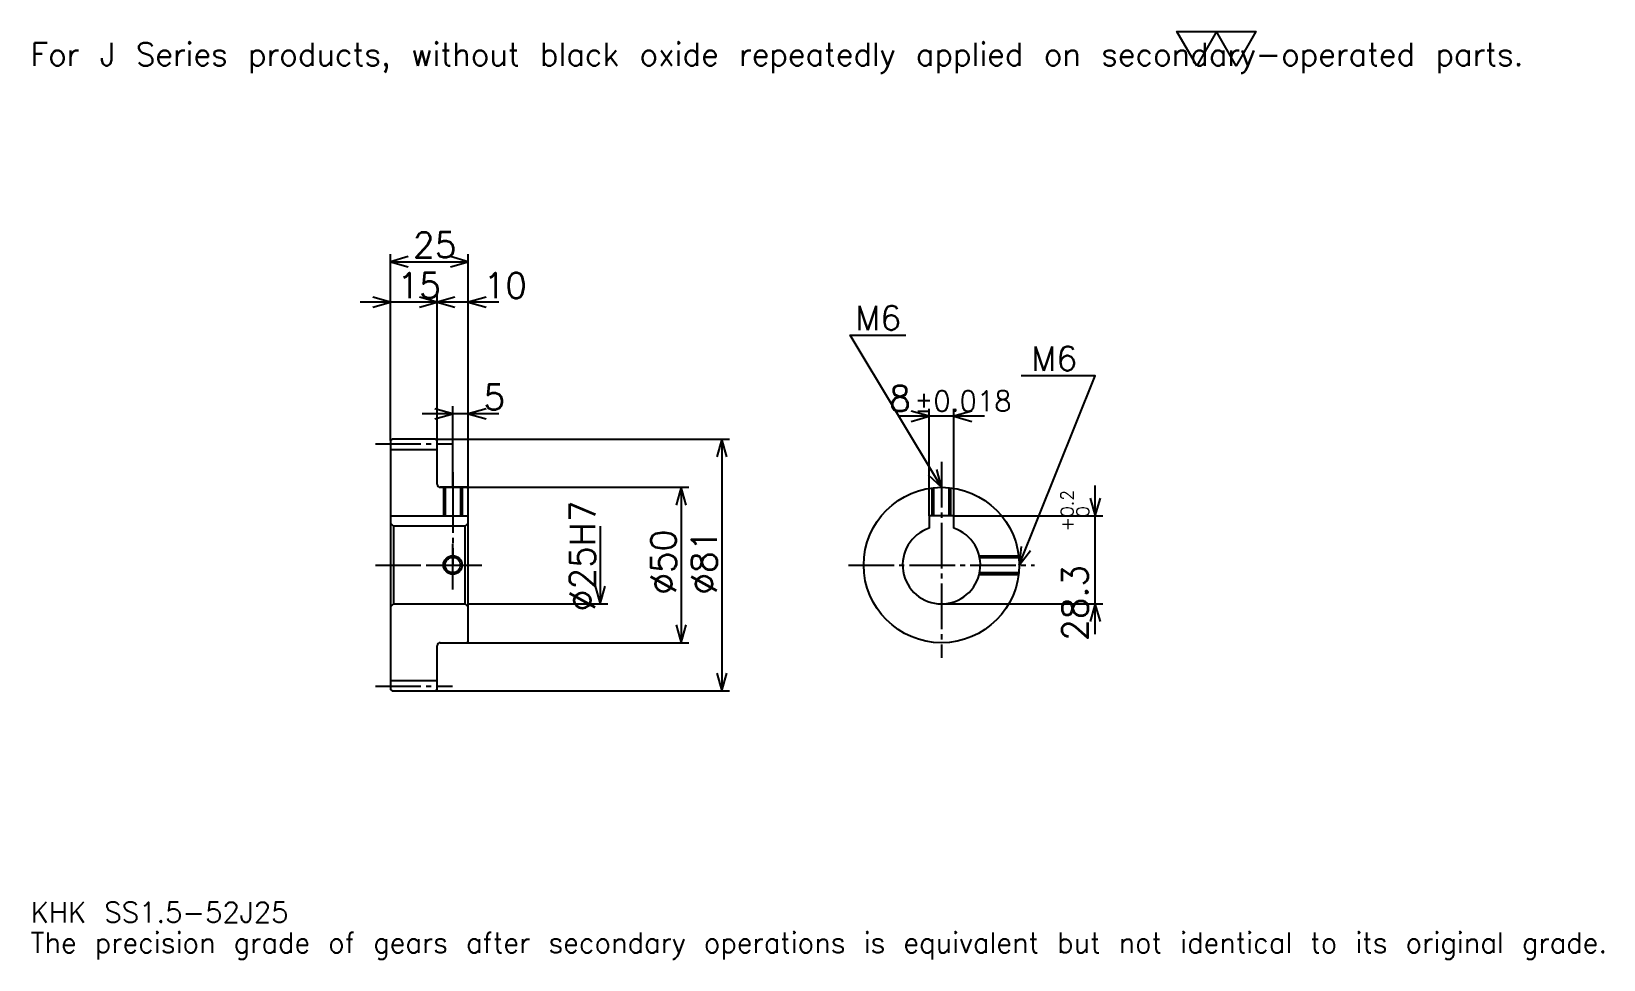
# Model space of a CAD drawing. Extents: x 17 to 522, y 6 to 304.
import ezdxf

# ---------------------------------------------------------------- set-up
doc = ezdxf.new("R2010")
doc.units = 0
doc.linetypes.add('DASHDOT', pattern=[19.565218, 14.673913, -1.630435, 1.630435, -1.630435])
doc.layers.get('0').update_dxf_attribs({"linetype": 'CONTINUOUS'})
doc.layers.add('DASHDOT', color=6, linetype='DASHDOT')
doc.styles.add('KANJI', font='TXT', dxfattribs={"bigfont": 'BIGFONT'})

msp = doc.modelspace()

# ---------------------------------------------------------------- linework, layer by layer
at = {"color": 5}
for p, q in [((132.065216, 173.380432), (132.065216, 232.891296)), ((157.065216, 173.380432), (157.065216, 232.891296)), ((132.065216, 230.445648), (157.065216, 230.445648)), ((156.847824, 217.402176), (122.282608, 217.402176)), ((166.847824, 217.402176), (137.282608, 217.402176)), ((147.065216, 173.380432), (147.065216, 219.847839)), ((152.065216, 173.380432), (152.065216, 183.978256)), ((305.239136, 148.680435), (305.239136, 183.152161)), ((313.239136, 148.680435), (313.239136, 183.152161)), ((166.847824, 181.532608), (142.282608, 181.532608)), ((323.021729, 180.706512), (295.456543, 180.706512)), ((132.065216, 172.880432), (132.065216, 173.380432)), ((146.565216, 173.380432), (157.065216, 173.380432)), ((147.065216, 172.880432), (147.065216, 173.380432)), ((152.065216, 157.880432), (152.065216, 173.380432)), ((152.065216, 157.880432), (152.065216, 173.380432)), ((157.065216, 173.380432), (241.032608, 173.380432)), ((157.065216, 157.380432), (157.065216, 173.380432)), ((238.586945, 173.380432), (238.586945, 92.380432)), ((148.065216, 157.880432), (157.065216, 157.880432)), ((157.065216, 157.880432), (227.989136, 157.880432)), ((225.543488, 157.880432), (225.543488, 107.880432)), ((358.695648, 110.597824), (358.695648, 158.463043)), ((313.239136, 148.680435), (361.141296, 148.680435)), ((199.456512, 145.380432), (199.456512, 120.380432)), ((157.065216, 120.380432), (201.902176, 120.380432)), ((309.239136, 120.380432), (361.141296, 120.380432)), ((148.065216, 107.880432), (157.065216, 107.880432)), ((157.065216, 107.880432), (227.989136, 107.880432)), ((146.565216, 92.380432), (157.065216, 92.380432)), ((157.065216, 92.380432), (241.032608, 92.380432))]:
    msp.add_line(p, q, dxfattribs=at)
at = {"color": 4}
for p, q in [((132.065216, 170.005432), (147.065216, 170.005432)), ((132.065216, 148.680435), (157.065216, 148.680435)), ((133.065216, 145.380432), (133.065216, 120.380432)), ((156.065216, 145.380432), (157.065216, 146.380432)), ((156.065216, 120.380432), (157.065216, 119.380432)), ((132.065216, 95.755432), (147.065216, 95.755432))]:
    msp.add_line(p, q, dxfattribs=at)
at = {"color": 7}
msp.add_lwpolyline([(391.304352, 293.478271), (384.945648, 304.5), (410.380432, 304.5), (404.021729, 293.478271), (397.663055, 304.5), (391.304352, 293.478271)], dxfattribs=at)
at = {"color": 5}
for points in [[(137.771744, 232.07608), (132.065216, 230.445648), (137.771744, 228.815216)], [(151.358688, 228.815216), (157.065216, 230.445648), (151.358688, 232.07608)], [(126.358696, 215.771744), (132.065216, 217.402176), (126.358696, 219.032608)], [(141.358688, 215.771744), (147.065216, 217.402176), (141.358688, 219.032608)], [(152.771744, 219.032608), (147.065216, 217.402176), (152.771744, 215.771744)], [(162.771744, 219.032608), (157.065216, 217.402176), (162.771744, 215.771744)], [(309.239136, 157.880432), (279.891296, 206.793472), (297.82608, 206.793472)], [(334.239136, 132.880432), (358.695648, 193.75), (334.891296, 193.75)], [(146.358688, 179.902176), (152.065216, 181.532608), (146.358688, 183.16304)], [(162.771744, 183.16304), (157.065216, 181.532608), (162.771744, 179.902176)], [(299.532593, 179.07608), (305.239136, 180.706512), (299.532593, 182.336945)], [(318.945679, 182.336945), (313.239136, 180.706512), (318.945679, 179.07608)], [(240.217377, 167.67392), (238.586945, 173.380432), (236.956512, 167.67392)], [(304.90506, 161.934875), (309.239136, 157.880432), (307.701233, 163.612579)], [(227.17392, 152.173904), (225.543488, 157.880432), (223.913055, 152.173904)], [(357.065216, 154.386948), (358.695648, 148.680435), (360.32608, 154.386948)], [(334.85376, 138.783401), (334.239136, 132.880432), (337.879517, 137.567688)], [(197.82608, 126.086952), (199.456512, 120.380432), (201.086945, 126.086952)], [(360.32608, 114.673912), (358.695648, 120.380432), (357.065216, 114.673912)], [(223.913055, 113.586952), (225.543488, 107.880432), (227.17392, 113.586952)], [(236.956512, 98.086952), (238.586945, 92.380432), (240.217377, 98.086952)]]:
    msp.add_lwpolyline(points, dxfattribs=at)
at = {"color": 4}
for points in [[(147.065216, 158.880432), (147.065216, 172.880432), (146.565216, 173.380432), (132.565216, 173.380432), (132.065216, 172.880432), (132.065216, 119.380432)], [(148.065216, 107.880432), (156.565216, 107.880432), (157.065216, 108.380432), (157.065216, 157.380432), (156.565216, 157.880432), (148.065216, 157.880432)], [(149.065216, 157.880432), (149.065216, 148.680435)], [(149.605225, 157.880432), (149.605225, 148.680435)], [(154.525208, 157.880432), (154.525208, 148.680435)], [(155.065216, 157.880432), (155.065216, 148.680435)], [(306.239136, 148.680435), (306.239136, 157.699783)], [(306.779114, 148.680435), (306.779114, 157.759109)], [(311.699158, 148.680435), (311.699158, 157.759109)], [(312.239136, 148.680435), (312.239136, 157.699783)], [(313.239136, 144.723145), (313.239136, 148.680435), (305.239136, 148.680435), (305.239136, 144.723145)], [(132.065216, 119.380432), (133.065216, 120.380432), (156.065216, 120.380432), (156.065216, 145.380432), (133.065216, 145.380432), (132.065216, 146.380432)], [(321.373779, 135.880432), (334.058472, 135.880432)], [(321.49469, 135.340439), (334.117798, 135.340439)], [(321.373779, 129.880432), (334.058472, 129.880432)], [(321.49469, 130.420425), (334.117798, 130.420425)], [(132.065216, 119.380432), (132.065216, 92.880432), (132.565216, 92.380432), (146.565216, 92.380432), (147.065216, 92.880432), (147.065216, 106.880432)]]:
    msp.add_lwpolyline(points, dxfattribs=at)
for centre, radius in [((309.239136, 132.880432), 25), ((152.065216, 132.880432), 2.46)]:
    msp.add_circle(centre, radius, dxfattribs=at)
at = {"color": 7}
msp.add_circle((152.065216, 132.880432), 3, dxfattribs=at)
at = {"color": 4}
for centre, radius, start, end in [((148.065216, 158.880432), 1, 180, 270), ((309.239136, 132.880432), 12.5, 108.66292518, 71.33707482), ((148.065216, 106.880432), 1, 90, 180)]:
    msp.add_arc(centre, radius, start, end, dxfattribs=at)
at = {"layer": 'DASHDOT', "color": 7}
for p, q in [((127.173912, 171.880432), (151.956512, 171.880432)), ((309.239136, 166.032608), (309.239136, 102.989128)), ((152.065216, 157.880432), (152.065216, 132.880432)), ((127.173912, 132.880432), (161.956512, 132.880432)), ((279.347839, 132.880432), (339.130432, 132.880432)), ((127.173912, 93.880432), (151.956512, 93.880432))]:
    msp.add_line(p, q, dxfattribs=at)
for points in [[(152.065216, 162.771729), (152.065216, 143.789124)], [(152.065216, 124.989128), (152.065216, 140.771744)], [(144.17392, 132.880432), (159.956512, 132.880432)]]:
    msp.add_lwpolyline(points, dxfattribs=at)

# ---------------------------------------------------------------- texts
at = {"color": 7, "style": 'KANJI'}
for s, height, p in [('For J Series products, without black oxide repeatedly applied on secondary-operated parts.', 7.336957, (16.304348, 293.478271)), ('25', 8.152174, (139.266296, 231.75)), ('15', 8.152174, (134.266296, 218.706512)), ('10', 8.152174, (161.956512, 218.706512)), ('M6', 7.826087, (281.521729, 208.42392)), ('M6', 7.826087, (338.152161, 195.380432)), ('5', 8.152174, (161.956512, 182.83696)), ('8', 8.152174, (292.411438, 182.336945)), ('%%p0.018', 6.521739, (300.481079, 182.336945)), ('KHK SS1.5-52J25', 6.521739, (16.304348, 17.934782)), ('The precision grade of gears after secondary operations is equivalent but not identical to its original grade.', 6.521739, (16.304348, 8.152174))]:
    msp.add_text(s, height=height, dxfattribs=at).set_placement(p)
for s, height, p in [('%%c25H7', 8.152174, (197.82608, 118.002716)), ('0.2', 4.076087, (351.684784, 148.306717)), ('+', 4.076087, (351.684784, 143.741501)), ('0', 4.076087, (356.739136, 148.306717)), ('%%c50', 8.152174, (223.913055, 123.301628)), ('%%c81', 8.152174, (236.956512, 123.301628)), ('28.3', 8.152174, (356.25, 108.455658))]:
    msp.add_text(s, height=height, rotation=90, dxfattribs=at).set_placement(p)

doc.saveas('drawing.dxf')
